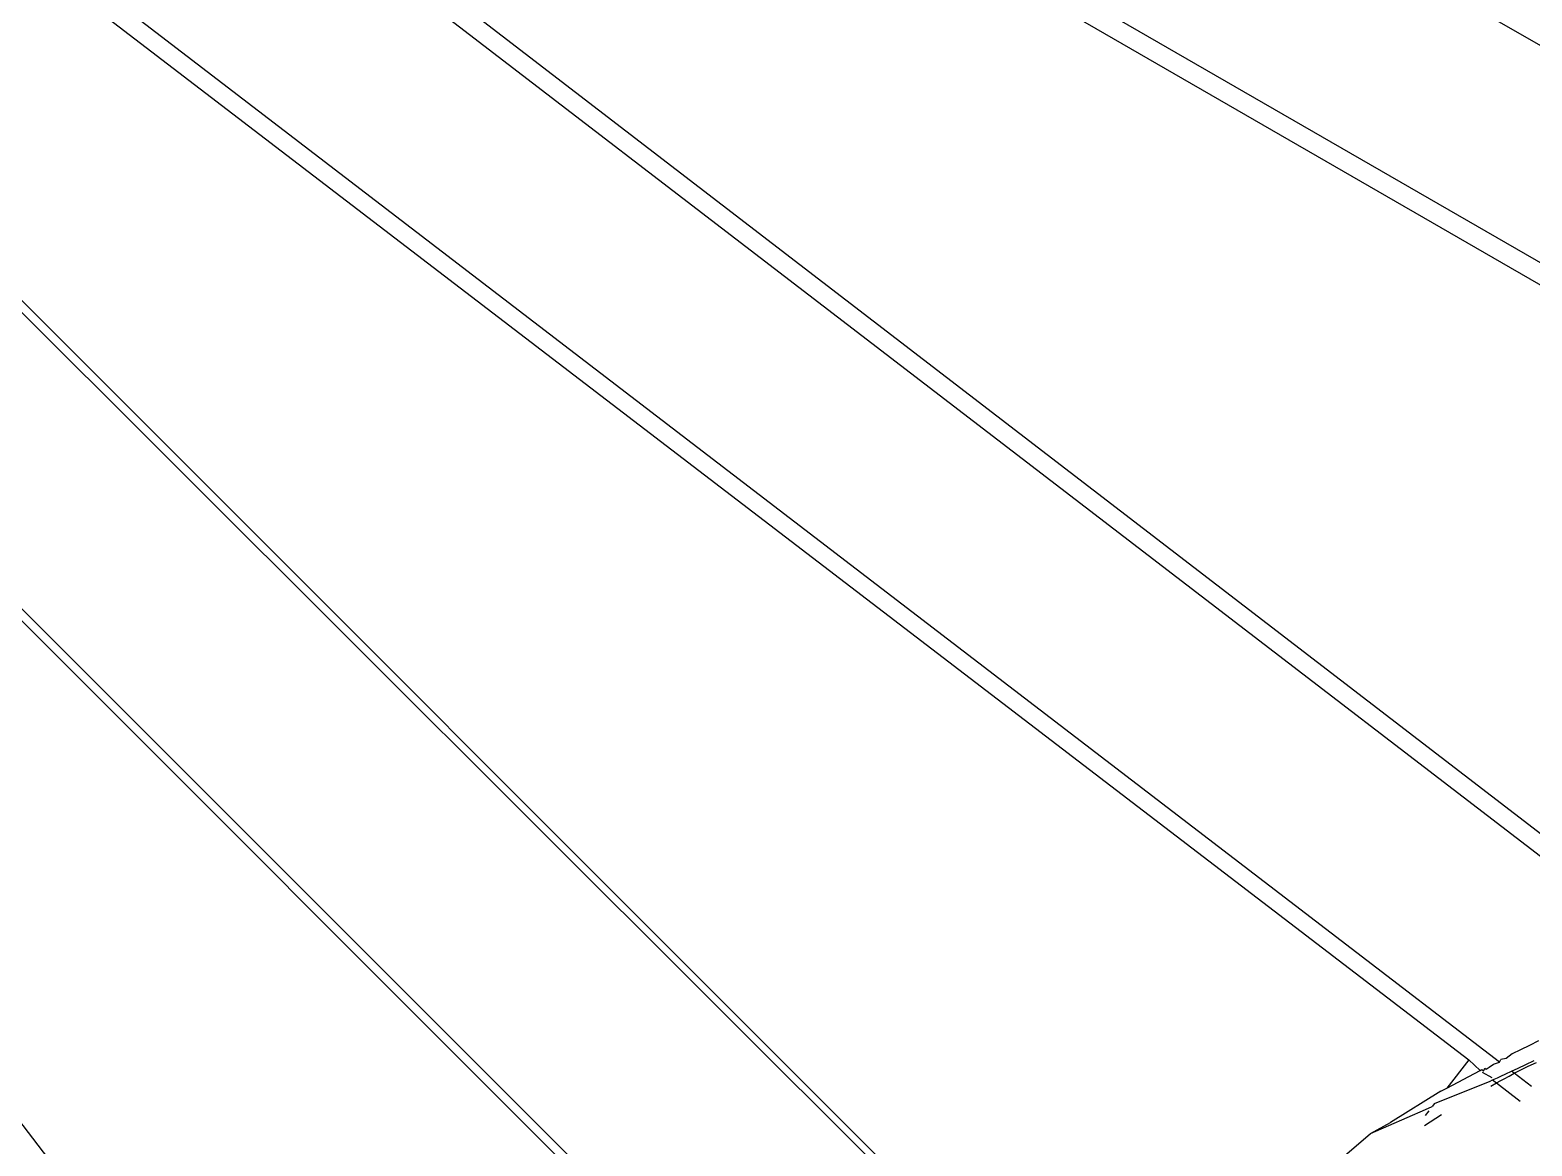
# Model space of a CAD drawing. Header units: inches. Extents: x 3324238 to 135265466, y -1036581 to 20094598.
# Drawn here: x 3354736.964 to 3354738.317, y -519089.639 to -519088.634 of the extents above; entities that cross this region are included whole.
import ezdxf

# ---------------------------------------------------------------- set-up
doc = ezdxf.new("R2010")
doc.units = ezdxf.units.IN
doc.header["$MEASUREMENT"] = 0

msp = doc.modelspace()

# ---------------------------------------------------------------- linework, layer by layer
for p, q in [((3354738.7339, -519088.8843, 0.0027), (3354737.1707, -519087.9823, 0.0027)), ((3354738.6549, -519089.0345, 0.0027), (3354737.07, -519088.1199, 0.0027)), ((3354738.6272, -519089.0384, 0.0027), (3354737.0795, -519088.1453, 0.0027)), ((3354738.3747, -519089.4168, 0.0027), (3354736.9675, -519088.3369, 0.0027)), ((3354738.3574, -519089.3832, 0.0027), (3354736.9822, -519088.3266, 0.0027)), ((3354738.2875, -519089.5632, 0.0027), (3354736.8426, -519088.456, 0.0027)), ((3354736.8573, -519088.4876, 0.0027), (3354738.2598, -519089.5611, 0.0027)), ((3354737.953, -519089.8825, 0.0027), (3354736.7153, -519088.6473, 0.0027)), ((3354737.9541, -519089.8747, 0.0027), (3354736.7235, -519088.6445, 0.0027)), ((3354736.5732, -519088.7826, 0.0027), (3354737.826, -519090.035, 0.0027)), ((3354736.5742, -519088.7726, 0.0027), (3354737.8316, -519090.0297, 0.0027)), ((3354737.4784, -519090.2984, 0.0027), (3354736.4197, -519088.9189, 0.0027)), ((3354738.2988, -519089.5559, 0.0027), (3354738.2933, -519089.5601, 0.0027)), ((3354738.3062, -519089.5523, 0.0027), (3354738.2988, -519089.5559, 0.0027)), ((3354738.3143, -519089.5483, 0.0027), (3354738.3062, -519089.5523, 0.0027)), ((3354738.3226, -519089.5442, 0.0027), (3354738.3143, -519089.5483, 0.0027)), ((3354738.2598, -519089.5611, 0.0027), (3354738.2398, -519089.5866, 0.0027)), ((3354738.2598, -519089.5611, 0.0027), (3354738.27, -519089.5707, 0.0027)), ((3354738.27, -519089.5707, 0.0027), (3354738.2714, -519089.57, 0.0027)), ((3354738.2714, -519089.57, 0.0027), (3354738.273, -519089.5713, 0.0027)), ((3354738.273, -519089.5713, 0.0027), (3354738.2741, -519089.5686, 0.0027)), ((3354738.2741, -519089.5686, 0.0027), (3354738.2754, -519089.5696, 0.0027)), ((3354738.2754, -519089.5696, 0.0027), (3354738.2781, -519089.5679, 0.0027)), ((3354738.2781, -519089.5679, 0.0027), (3354738.2821, -519089.5652, 0.0027)), ((3354738.2821, -519089.5652, 0.0027), (3354738.2875, -519089.5632, 0.0027)), ((3354738.2875, -519089.5632, 0.0027), (3354738.2886, -519089.5609, 0.0027)), ((3354738.2933, -519089.5601, 0.0027), (3354738.2886, -519089.5609, 0.0027)), ((3354738.2982, -519089.5714, 0.0027), (3354738.3043, -519089.5686, 0.0027)), ((3354738.3043, -519089.5686, 0.0027), (3354738.3112, -519089.5654, 0.0027)), ((3354738.3053, -519089.5709, 0.0027), (3354738.3133, -519089.567, 0.0027)), ((3354738.3112, -519089.5654, 0.0027), (3354738.3186, -519089.5619, 0.0027)), ((3354738.3133, -519089.567, 0.0027), (3354738.3207, -519089.5635, 0.0027)), ((3354738.2289, -519089.6005, 0.0027), (3354738.279, -519089.5804, 0.0027)), ((3354738.2398, -519089.5866, 0.0027), (3354738.27, -519089.5707, 0.0027)), ((3354738.2719, -519089.5722, 0.0027), (3354738.2806, -519089.5771, 0.0027)), ((3354738.279, -519089.5804, 0.0027), (3354738.2812, -519089.5793, 0.0027)), ((3354738.2796, -519089.5848, 0.0027), (3354738.2847, -519089.582, 0.0027)), ((3354738.2812, -519089.5793, 0.0027), (3354738.2827, -519089.5787, 0.0027)), ((3354738.2812, -519089.5793, 0.0027), (3354738.2847, -519089.582, 0.0027)), ((3354738.2827, -519089.5787, 0.0027), (3354738.2855, -519089.5773, 0.0027)), ((3354738.2847, -519089.582, 0.0027), (3354738.2887, -519089.5798, 0.0027)), ((3354738.2847, -519089.582, 0.0027), (3354738.3061, -519089.5984, 0.0027)), ((3354738.2855, -519089.5773, 0.0027), (3354738.2886, -519089.5759, 0.0027)), ((3354738.2886, -519089.5759, 0.0027), (3354738.2931, -519089.5738, 0.0027)), ((3354738.2887, -519089.5798, 0.0027), (3354738.2917, -519089.5783, 0.0027)), ((3354738.2917, -519089.5783, 0.0027), (3354738.296, -519089.5759, 0.0027)), ((3354738.2931, -519089.5738, 0.0027), (3354738.2982, -519089.5714, 0.0027)), ((3354738.296, -519089.5759, 0.0027), (3354738.3007, -519089.5733, 0.0027)), ((3354738.3007, -519089.5733, 0.0027), (3354738.2982, -519089.5714, 0.0027)), ((3354738.3007, -519089.5733, 0.0027), (3354738.3053, -519089.5709, 0.0027)), ((3354738.3161, -519089.5851, 0.0027), (3354738.3007, -519089.5733, 0.0027)), ((3354738.2346, -519089.5893, 0.0027), (3354738.1893, -519089.6176, 0.0027)), ((3354738.2346, -519089.5893, 0.0027), (3354738.2398, -519089.5866, 0.0027)), ((3354738.1712, -519089.6276, 0.0027), (3354738.2206, -519089.606, 0.0027)), ((3354738.2197, -519089.6204, 0.0027), (3354738.235, -519089.6105, 0.0027)), ((3354738.2238, -519089.607, 0.0027), (3354738.2203, -519089.6114, 0.0027)), ((3354738.2206, -519089.606, 0.0027), (3354738.2266, -519089.6033, 0.0027)), ((3354738.2289, -519089.6005, 0.0027), (3354738.2266, -519089.6033, 0.0027)), ((3354738.1712, -519089.6276, 0.0027), (3354738.1893, -519089.6176, 0.0027)), ((3354738.1414, -519089.653, 0.0027), (3354738.1712, -519089.6276, 0.0027))]:
    msp.add_line(p, q)

doc.saveas('drawing.dxf')
